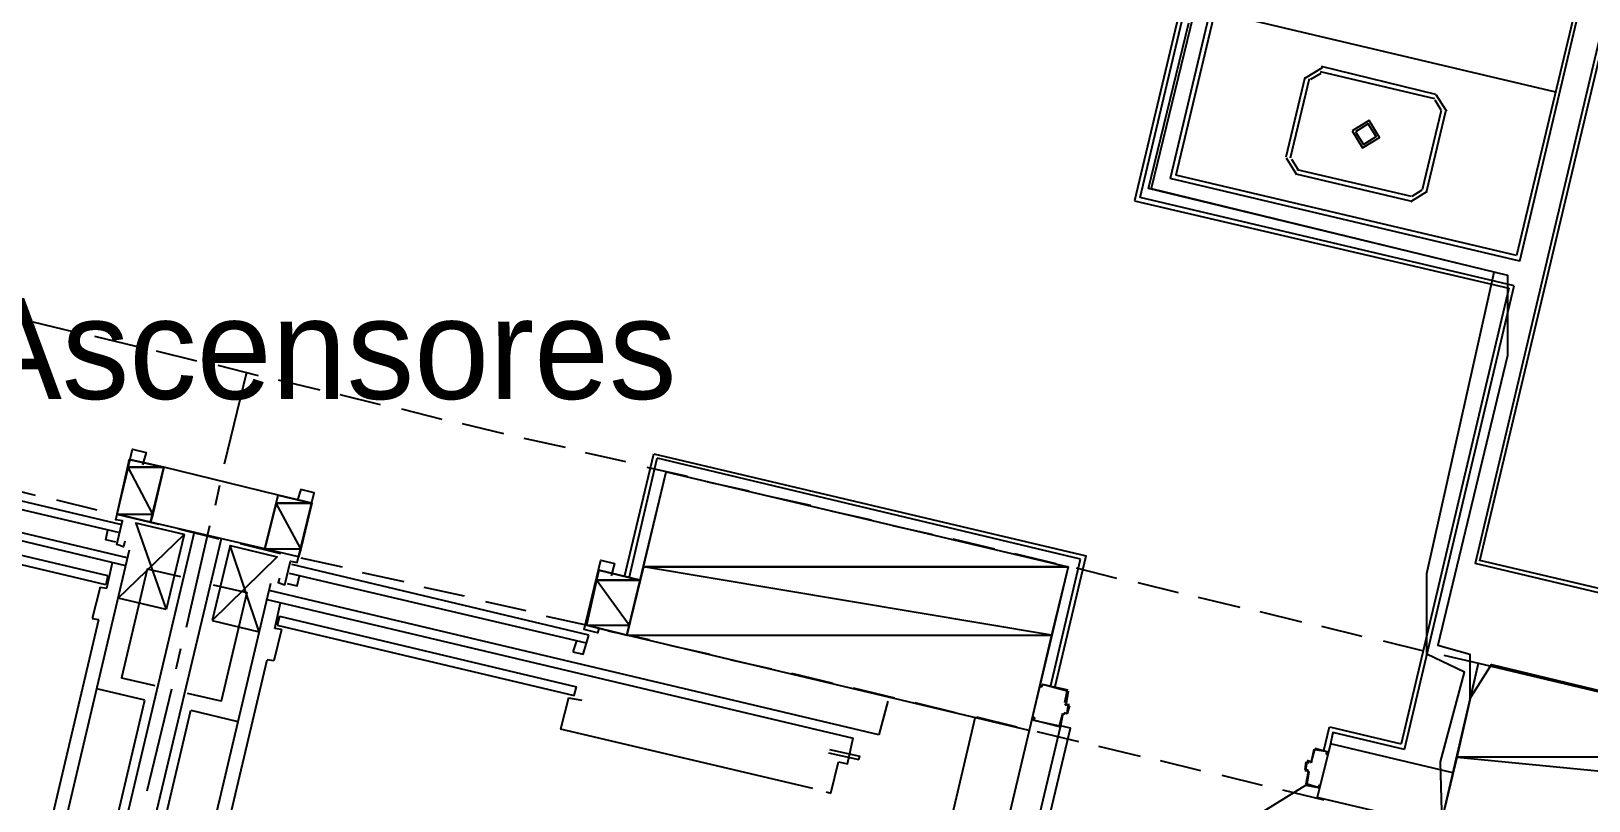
# Model space of a CAD drawing. Header units: feet. Extents: x -84 to 198, y -22 to 181.
# Drawn here: x 80.51 to 99.05, y 115.39 to 124.56 of the extents above; entities that cross this region are included whole.
import ezdxf
from ezdxf.enums import TextEntityAlignment as Align

# ---------------------------------------------------------------- set-up
doc = ezdxf.new("R2010")
doc.units = ezdxf.units.FT
for name, color, linetype in [('A-AREA-COMUN', 252, 'CONTINUOUS'), ('A-AREA-UNIDAD', 30, 'CONTINUOUS'), ('A-LINEA', 7, 'CONTINUOUS'), ('A-MURO-CONCRETO', 8, 'CONTINUOUS'), ('A-NOMBRE-ESPACIO', 2, 'CONTINUOUS')]:
    doc.layers.add(name, color=color, linetype=linetype)

msp = doc.modelspace()

# ---------------------------------------------------------------- linework, layer by layer
at = {"layer": 'A-AREA-COMUN'}
msp.add_lwpolyline([(99.68, 114.4178), (98.592, 114.3644), (97.312, 114.6844), (97.28, 115.8578), (97.568, 116.9244), (97.12, 117.1378), (97.12, 118.0978), (97.92, 121.6889), (93.808, 122.6844), (94.288, 124.6578)], dxfattribs=at)
at = {"layer": 'A-AREA-UNIDAD'}
msp.add_lwpolyline([(94.48, 125.3333), (93.84, 122.6844), (98.08, 121.6533), (98.08, 120.6933), (97.248, 117.2444), (97.632, 117.1378), (97.632, 116.6044), (97.888, 117.0133), (106.512, 114.9333)], dxfattribs=at)
at = {"layer": 'A-LINEA'}
for p, q in [((100.1733, 128.7111), (97.6933, 118.2178)), ((100.24, 128.7511), (97.7467, 118.2444)), ((99.7467, 128.4444), (98.1867, 121.8844)), ((98.2267, 121.8178), (99.8, 128.4978)), ((94.9333, 126.4578), (94.0667, 122.8044)), ((95, 126.4978), (94.1333, 122.8444)), ((93.7067, 122.5778), (94.5733, 126.2311)), ((94.5067, 126.1911), (93.64, 122.5378)), ((98.6533, 123.8311), (94.5867, 124.7911)), ((95.6667, 124.0044), (95.44, 123.0578)), ((95.72, 123.9911), (95.4933, 123.0444)), ((95.8718, 124.1199), (95.6712, 123.9963)), ((95.8564, 124.0551), (95.736, 123.9809)), ((97.2133, 123.7511), (95.8533, 124.0711)), ((97.2267, 123.8044), (95.8667, 124.1378)), ((97.0667, 122.6711), (97.2933, 123.6178)), ((97.2906, 123.6147), (97.2164, 123.7351)), ((97.3555, 123.5993), (97.2318, 123.7999)), ((97.12, 122.6578), (97.3467, 123.6044)), ((95.4445, 123.0496), (95.5682, 122.8489)), ((95.5094, 123.0342), (95.5836, 122.9138)), ((95.5733, 122.9111), (96.9333, 122.5911)), ((98.2267, 121.8178), (94.0667, 122.8044)), ((98.1867, 121.8844), (94.1333, 122.8444)), ((95.56, 122.8578), (96.92, 122.5378)), ((93.64, 122.5378), (98.0933, 121.4978)), ((98.16, 121.5244), (93.7067, 122.5778)), ((96.9282, 122.5289), (97.1288, 122.6526)), ((96.9436, 122.5938), (97.064, 122.668)), ((98.0933, 121.4978), (96.8133, 116.0711)), ((96.8533, 116.0044), (98.16, 121.5244)), ((80.5333, 121.0978), (81.0267, 120.9778)), ((81.2667, 120.9244), (81.76, 120.8044)), ((82, 120.7511), (82.48, 120.6311)), ((82.7333, 120.5778), (83.2133, 120.4578)), ((82.8133, 119.4044), (83.08, 120.4978)), ((83.4533, 120.4044), (83.9467, 120.2844)), ((84.1867, 120.2311), (84.6667, 120.1111)), ((74.4133, 120.0044), (81.6667, 118.2844)), ((84.92, 120.0578), (85.4, 119.9378)), ((81.64, 118.1911), (74.6667, 119.8444)), ((85.64, 119.8844), (86.1333, 119.7644)), ((86.3733, 119.7111), (86.8667, 119.6044)), ((78.0133, 119.4178), (81.5467, 118.5911)), ((78.04, 119.5244), (81.5733, 118.6844)), ((81.68, 119.4578), (81.5333, 118.8044)), ((82.0933, 119.3644), (81.68, 119.4578)), ((81.9333, 118.7111), (82.0933, 119.3644)), ((83.4533, 119.0311), (82.0933, 119.3644)), ((87.1067, 119.5378), (87.5867, 119.4311)), ((87.5733, 118.0578), (87.92, 119.5244)), ((87.6267, 118.0444), (87.96, 119.4711)), ((87.84, 119.3644), (88.32, 119.2578)), ((87.92, 119.5244), (93.0667, 118.3111)), ((93, 118.2711), (87.96, 119.4711)), ((88.56, 119.1911), (89.0533, 119.0844)), ((80.08, 119.1511), (80.56, 119.0311)), ((82.7067, 118.9111), (82.76, 119.1511)), ((83.2933, 118.3911), (83.4533, 119.0311)), ((83.8533, 118.9378), (83.4533, 119.0311)), ((89.2933, 119.0178), (89.7867, 118.9111)), ((81.4, 117.9644), (77.8667, 118.8044)), ((81.4267, 118.0711), (77.8933, 118.8978)), ((80.8133, 118.9778), (81.2933, 118.8578)), ((81.9333, 118.7111), (81.5333, 118.8044)), ((81.5333, 118.8044), (82.0267, 118.6844)), ((90.0267, 118.8444), (90.5067, 118.7378)), ((83.2933, 118.3911), (81.9333, 118.7111)), ((82.2667, 118.6311), (82.7467, 118.5111)), ((82.36, 117.4578), (82.64, 118.6711)), ((90.76, 118.6711), (91.24, 118.5644)), ((82.4533, 118.5911), (80.5333, 110.4711)), ((82.7733, 118.5111), (80.8533, 110.4044)), ((82.3333, 118.5644), (82.12, 117.6711)), ((82.88, 118.4311), (82.6667, 117.5378)), ((83, 118.4578), (83.48, 118.3378)), ((91.48, 118.5111), (91.9733, 118.3911)), ((81.68, 118.3778), (79.9867, 111.1911)), ((83.6933, 118.2978), (83.2933, 118.3911)), ((83.72, 118.2844), (84.2133, 118.1778)), ((92.2133, 118.3378), (92.7067, 118.2178)), ((92.64, 116.7511), (93, 118.2711)), ((92.64, 116.7511), (93, 118.2711)), ((92.6933, 116.7378), (93.0667, 118.3111)), ((92.6933, 116.7378), (93.0667, 118.3111)), ((97.7467, 118.2578), (123.4133, 112.1778)), ((81.4267, 118.0711), (81.4, 117.9644)), ((81.4133, 117.9244), (81.48, 118.2311)), ((87.12, 117.2711), (83.5867, 118.0978)), ((87.1467, 117.3644), (83.6133, 118.2044)), ((84.4533, 118.1111), (84.9467, 118.0044)), ((87.2667, 118.1378), (87.12, 117.4844)), ((92.9467, 118.1644), (93.4267, 118.0444)), ((123.4, 112.1244), (97.6933, 118.2178)), ((81.3333, 117.9378), (81.24, 117.5644)), ((81.3333, 117.9378), (81.4133, 117.9244)), ((83.36, 117.9778), (81.6667, 110.7911)), ((90.6, 116.1778), (83.3467, 117.8978)), ((85.1867, 117.9378), (85.6667, 117.8311)), ((93.68, 117.9911), (94.16, 117.8711)), ((82.12, 117.6711), (81.5467, 117.8044)), ((83.32, 117.7911), (90.2933, 116.1378)), ((83.4133, 117.4444), (83.48, 117.7511)), ((85.92, 117.7644), (86.4, 117.6578)), ((94.4, 117.8178), (94.8933, 117.6978)), ((79.9867, 111.9111), (81.32, 117.5511)), ((81.24, 117.5644), (81.32, 117.5511)), ((82.6667, 117.5378), (83.2267, 117.4044)), ((83.4667, 117.5911), (83.44, 117.4844)), ((83.4667, 117.5911), (87, 116.7511)), ((86.64, 117.5911), (87.1333, 117.4844)), ((95.1333, 117.6444), (95.6267, 117.5244)), ((83.4933, 117.4311), (83.4, 117.0578)), ((83.4933, 117.4311), (83.4133, 117.4444)), ((83.44, 117.4844), (86.9733, 116.6444)), ((87.3733, 117.4178), (87.8667, 117.3111)), ((95.8667, 117.4711), (96.3467, 117.3511)), ((82.24, 116.9644), (82.2933, 117.2044)), ((87, 117.2978), (86.96, 117.1644)), ((88.1067, 117.2444), (88.5867, 117.1378)), ((96.6, 117.2978), (97.08, 117.1778)), ((81.9867, 111.4311), (83.32, 117.0711)), ((83.4, 117.0578), (83.32, 117.0711)), ((88.84, 117.0711), (89.32, 116.9644)), ((97.32, 117.1244), (97.7333, 117.0311)), ((89.56, 116.9111), (90.0533, 116.7911)), ((80.5333, 110.9644), (81.8667, 116.5911)), ((81.8667, 116.5911), (81.2933, 116.7244)), ((81.8933, 115.5111), (82.1867, 116.7244)), ((86.9067, 116.6178), (86.8133, 116.2444)), ((86.9067, 116.6178), (87.0667, 116.5911)), ((86.9733, 116.6444), (87, 116.7511)), ((90.2933, 116.7378), (90.7867, 116.6178)), ((90.7067, 116.5778), (90.6, 116.1778)), ((92.84, 116.6978), (92.84, 116.6978)), ((81.08, 110.8311), (82.4133, 116.4711)), ((82.4133, 116.4711), (82.9733, 116.3378)), ((91.7467, 116.3911), (89.8267, 108.2844)), ((91.0267, 116.5644), (91.5067, 116.4444)), ((91.76, 116.3911), (92.24, 116.2711)), ((92.7867, 116.4311), (92.76, 116.2844)), ((92.8113, 116.4306), (92.7872, 116.4157)), ((92.8, 116.4178), (92.8, 116.4178)), ((92.8139, 116.549), (92.8287, 116.525)), ((92.8267, 116.5378), (92.8667, 116.5378)), ((92.8533, 116.5244), (92.8533, 116.5244)), ((89.8133, 115.5378), (86.8133, 116.2444)), ((92.3867, 116.2311), (90.4667, 108.1244)), ((92.48, 116.2178), (92.9733, 116.0978)), ((92.7467, 116.2844), (92.7467, 116.2844)), ((95.8933, 115.9911), (95.96, 116.2711)), ((95.8933, 115.9911), (95.96, 116.2711)), ((95.96, 116.2711), (96.8133, 116.0711)), ((95.96, 116.2711), (96.8133, 116.0711)), ((93.2133, 116.0444), (93.7067, 115.9244)), ((95.9733, 116.0711), (95.8133, 115.4311)), ((97.4267, 115.7244), (95.9733, 116.0711)), ((90, 115.9644), (90.36, 115.8844)), ((90.0133, 116.0044), (90.3733, 115.9244)), ((90.0267, 115.4844), (90.12, 115.8578)), ((90.36, 115.8844), (90.3733, 115.9244)), ((93.9467, 115.8711), (94.4267, 115.7511)), ((95.68, 115.8578), (95.6667, 115.7644)), ((95.7333, 115.8578), (95.6933, 115.8711)), ((95.6933, 115.8578), (95.6933, 115.8578)), ((95.7333, 115.8711), (95.7333, 115.8711)), ((95.7354, 115.845), (95.7595, 115.8598)), ((95.7733, 116.0044), (95.7467, 115.8711)), ((95.7867, 116.0044), (95.7867, 116.0044)), ((94.68, 115.6978), (95.16, 115.5778)), ((95.6667, 115.7511), (95.7067, 115.7511)), ((95.68, 115.7644), (95.68, 115.7644)), ((95.7067, 115.7378), (95.68, 115.5911)), ((95.6933, 115.7378), (95.6933, 115.7378)), ((95.7195, 115.7265), (95.7046, 115.7506)), ((89.9733, 115.4978), (90.0267, 115.4844)), ((92.0775, 113.3648), (95.6926, 115.5856)), ((95.4, 115.5244), (95.8933, 115.4044)), ((95.6933, 115.5911), (95.6933, 115.5911)), ((97.28, 115.0844), (95.8133, 115.4311))]:
    msp.add_line(p, q, dxfattribs=at)
for points in [[(96.2312, 123.3696), (96.3549, 123.1689), (96.5555, 123.2926), (96.4318, 123.4933), (96.2312, 123.3696)], [(96.2701, 123.3604), (96.3641, 123.2079), (96.5166, 123.3019), (96.4226, 123.4544), (96.2701, 123.3604)], [(81.6267, 118.4844), (81.6133, 118.4178), (81.5333, 118.4444), (81.6, 118.7244), (81.52, 118.7378), (81.72, 119.5778), (81.88, 119.5378), (81.84, 119.3911)], [(92.3867, 116.2311), (87.6, 117.3644), (88.0667, 119.3111), (92.8533, 118.1778), (92.3867, 116.2311)], [(83.4667, 118.0444), (83.4533, 117.9911), (83.5333, 117.9644), (83.6, 118.2444), (83.68, 118.2311), (83.88, 119.0578), (83.72, 119.0978), (83.68, 118.9644)], [(81.52, 118.4711), (81.4, 118.4978), (81.4267, 118.6178)], [(81.5467, 117.8044), (82.3333, 118.5644), (81.76, 118.6978), (82.12, 117.6711)], [(83.2267, 117.4044), (82.88, 118.4311), (83.44, 118.2978), (82.6667, 117.5378)], [(87.2667, 117.4444), (87.2533, 117.3911), (87.0933, 117.4311), (87.2933, 118.2578), (87.4533, 118.2178), (87.4133, 118.0711)], [(82.2933, 118.0578), (81.8933, 118.1511), (81.5867, 116.8578), (81.9867, 116.7644)], [(83.56, 117.9778), (83.68, 117.9511), (83.7067, 118.0711)], [(87.12, 117.4844), (87.6, 117.3644), (87.76, 118.0178), (87.2667, 118.1378)], [(82.68, 117.9644), (83.08, 117.8711), (82.7733, 116.5778), (82.3733, 116.6711)], [(86.96, 117.1644), (87.08, 117.1378), (87.12, 117.2711), (87.1467, 117.3644)], [(97.7333, 117.0311), (106.56, 114.9378), (106.7867, 115.9111), (112.6267, 114.5378), (111.9333, 111.6178), (109.56, 101.5511), (96.56, 104.6311), (97.0133, 106.5778), (107.0933, 104.1911), (109.0133, 112.2978), (97.28, 115.0844), (97.7333, 117.0311)], [(92.8133, 116.5644), (92.84, 116.6978), (92.5467, 116.7778), (92.5333, 116.7511), (92.52, 116.7511), (92.5333, 116.7778)], [(92.8533, 116.7111), (92.5467, 116.7778), (92.5467, 116.7778)], [(92.8533, 116.6978), (92.8267, 116.5511), (92.8267, 116.5511)], [(92.4267, 116.3644), (92.44, 116.3911), (92.4533, 116.3778), (92.44, 116.3511), (92.7467, 116.2844), (92.7867, 116.4311)], [(92.8, 116.4444), (92.84, 116.4311), (92.8533, 116.5244), (92.8267, 116.5378)], [(92.8667, 116.5244), (92.84, 116.4311), (92.84, 116.4311), (92.8, 116.4311)], [(92.76, 116.2844), (92.0667, 113.3644), (92.1867, 113.3378), (92.88, 116.2578), (92.76, 116.2844)], [(92.7467, 116.2711), (92.44, 116.3511), (92.44, 116.3511)], [(96.8533, 116.0044), (96, 116.2044), (95.9733, 116.0711)], [(96.8533, 116.0044), (96, 116.2044), (95.9733, 116.0711)], [(90.12, 115.8578), (90.2267, 115.8311), (90.2933, 116.1378)], [(95.7067, 115.7511), (95.68, 115.7644), (95.6933, 115.8578), (95.72, 115.8444)], [(95.7467, 115.8578), (95.7867, 116.0044), (95.9333, 115.9778), (95.92, 115.9511), (95.9333, 115.9378), (95.9333, 115.9644)], [(95.7867, 116.0178), (95.9333, 115.9778), (95.9333, 115.9778)], [(95.84, 115.5511), (95.84, 115.5778), (95.8267, 115.5511), (95.6933, 115.5911), (95.72, 115.7378)], [(95.68, 115.5778), (95.8267, 115.5511), (95.8267, 115.5511)]]:
    msp.add_lwpolyline(points, dxfattribs=at)
at = {"layer": 'A-MURO-CONCRETO'}
for points in [[(81.6667, 119.3644), (81.5333, 118.8044), (81.96, 118.8044), (81.6667, 119.3644)], [(81.68, 119.4578), (82.0933, 119.3644), (81.6667, 119.3644), (81.68, 119.4578), (81.68, 119.4578)], [(81.6667, 119.3644), (82.0933, 119.3644), (81.96, 118.8044), (81.6667, 119.3644), (81.6667, 119.3644)], [(88.0667, 119.3111), (92.8533, 118.1778), (87.8, 118.1778), (88.0667, 119.3111), (88.0667, 119.3111)], [(83.4533, 119.0311), (83.8533, 118.9378), (83.4267, 118.9378), (83.4533, 119.0311), (83.4533, 119.0311)], [(81.5333, 118.8044), (81.96, 118.8044), (81.9333, 118.7111), (81.5333, 118.8044), (81.5333, 118.8044)], [(83.4267, 118.9378), (83.2933, 118.3911), (83.72, 118.3911), (83.4267, 118.9378)], [(83.4267, 118.9378), (83.8533, 118.9378), (83.72, 118.3911), (83.4267, 118.9378), (83.4267, 118.9378)], [(83.2933, 118.3911), (83.72, 118.3911), (83.6933, 118.2978), (83.2933, 118.3911), (83.2933, 118.3911)], [(87.2667, 118.1378), (87.76, 118.0178), (87.24, 118.0178), (87.2667, 118.1378), (87.2667, 118.1378)], [(87.8, 118.1778), (87.6, 117.3644), (92.6533, 117.3644), (87.8, 118.1778)], [(87.8, 118.1778), (92.8533, 118.1778), (92.6533, 117.3644), (87.8, 118.1778), (87.8, 118.1778)], [(87.24, 118.0178), (87.12, 117.4844), (87.6267, 117.4844), (87.24, 118.0178)], [(87.24, 118.0178), (87.76, 118.0178), (87.6267, 117.4844), (87.24, 118.0178), (87.24, 118.0178)], [(87.12, 117.4844), (87.6267, 117.4844), (87.6, 117.3644), (87.12, 117.4844), (87.12, 117.4844)], [(87.6, 117.3644), (92.6533, 117.3644), (92.3867, 116.2311), (87.6, 117.3644), (87.6, 117.3644)], [(97.7333, 117.0311), (102.44, 115.9111), (97.48, 115.9111), (97.7333, 117.0311), (97.7333, 117.0311)], [(97.48, 115.9111), (105.96, 115.0844), (97.28, 115.0844), (97.48, 115.9111), (97.48, 115.9111)], [(102.44, 115.9111), (97.48, 115.9111), (105.96, 115.0844), (102.44, 115.9111)]]:
    msp.add_lwpolyline(points, dxfattribs=at)

# ---------------------------------------------------------------- texts
at = {"layer": 'A-NOMBRE-ESPACIO'}
msp.add_text('Ascensores', height=1.2, dxfattribs=at).set_placement((84, 120.1778), align=Align.CENTER)

doc.saveas('drawing.dxf')
